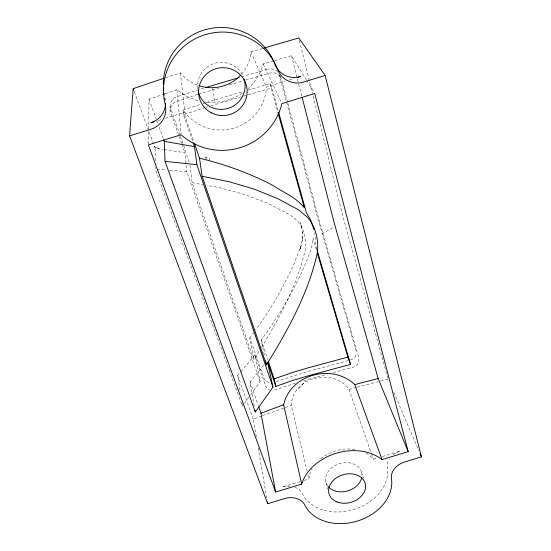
<?xml version="1.0" encoding="UTF-8"?>
<svg xmlns="http://www.w3.org/2000/svg" width="551" height="551" viewBox="0 0 551 551"><rect width="100%" height="100%" fill="white"/><g stroke="black" fill="none" stroke-linecap="round" stroke-linejoin="round"><path stroke-width="0.41" stroke-dasharray="2.75 2.07" d="M148.398 144.025L148.598 129.65M148.612 128.803L149.032 99.201L164.177 94.076M262.455 48.509L250.891 51.87C250.168 59.818 247.33 67.752 241.917 73.71M307.162 471.408L291.279 405.419C292.216 377.228 333.162 366.945 348.907 389.309L371.188 452.839M300.412 247.998L299.971 249.086L301.307 245.105L293.759 264.597C283.076 287.45 270.878 309.648 255.643 329.808M209.07 160.499L209.738 158.282L203.932 156.766L208.423 160.031M300.205 248.535L301.748 242.75L302.423 236.806L302.237 241.283L302.354 231.792L302.444 234.368L301.645 227.356L300.226 222.432L302.595 228.927M273.682 60.865L263.158 63.909C260.602 73.379 255.313 81.982 248.115 88.635M189.923 165.066A9.594 0.682 72.3 0 1 190.412 167.483L192.106 182.712L253.818 359.769L259.259 351.049M261.525 347.412C280.342 316.66 297.533 283.875 305.578 248.542A41.008 33.763 -61.4 0 0 297.533 221.006L290.398 215.035L268.743 203.746L245.03 194.62L219.415 187.629L207.004 185.398M264.356 354.975L261.181 340.036C281.051 313.092 298.029 283.93 309.938 252.585L312.004 245.491L313.002 238.184L317.025 251.917M249.775 337.963L253.687 332.529M244.382 403.373L248.818 397.278M250.788 394.571L260.148 381.705L254.913 354.782L240.546 372.214M254.286 406.135L250.002 381.809L264.06 364.81M239.23 373.771L237.667 375.582L240.298 392.526M298.704 388.786L305.729 380.941M242.288 93.202C231.537 100.296 218.189 103.691 205.406 101.852M321.86 233.789L333.259 227.646M256.311 436.95L253.281 419.208L261.945 415.84M262.731 415.53L291.279 405.419M276.175 381.547L305.523 372.152L347.888 360.691M164.969 93.808L176.926 89.765L186.699 96.466L197.795 100.75M192.581 141.063L183.469 114.704L205.289 107.535M183.469 114.704L182.98 110.159L201.508 104.043M165.713 77.677L180.363 72.952L186.631 79.282L194.234 83.993L198.112 85.302M158.123 120.524L162.166 119.271M165.403 118.272L184.819 112.266A45.416 44.865 -9.7 0 0 234.485 127.956A45.416 44.865 -9.7 0 0 266.45 87.037L285.101 81.266M289.158 80.012L294.027 78.511M203.491 88.181L176.63 96.79C169.873 98.898 169.026 107.128 170.9 112.996L181.555 143.26M197.671 94.393L175.28 101.873A9.587 9.215 -18.1 0 0 170.734 107.603L170.473 111.233M198.47 94.145L218.568 88.043M206.102 107.28L207.727 106.784M210.978 105.785L242.991 96.287M203.119 103.512L205.544 102.761M206.356 102.514L242.984 91.59M300.026 481.65L282.126 487.105A16.778 12.825 -12.9 0 1 290.301 486.244M304.09 480.41L308.973 478.922A35.333 27.164 -16.3 0 1 312.093 468.901M366.119 453.253A35.333 27.164 -16.3 0 1 373.447 459.272L377.518 458.033M382.415 456.538L400.343 451.076A16.805 12.852 -19.8 0 0 393.083 454.919M295.453 383.124L273.909 390.225A8.086 6.97 -23.1 0 1 272.352 390.37M303.525 380.693L325.786 374.597M241.627 76.858L267.848 69.178M229.299 84.909L244.975 80.315M245.801 80.074L269.728 73.076A9.532 8.83 -16.3 0 1 278.579 74.764L279.846 76.038M247.895 90.164L269.976 83.738L271.891 87.891L278.159 110.593M243.817 96.046L271.891 87.891M274.494 60.631L291.493 55.713L306.232 79.688M333.231 372.586L353.067 367.221A8.038 7.273 -10.7 0 0 358.701 362.324L358.873 358.005L319.366 220.896L287.78 102.913M348.907 389.309L356.256 387.394M357.076 387.181L379.942 381.237M380.762 381.023L388.111 379.116M156.959 169.164L166.319 169.949M169.729 170.231L186.748 171.65L260.148 381.705M134.306 91.741L155.106 148.315L163.275 149.411M164.108 149.541L184.867 152.723L186.748 171.65M192.106 182.712L202.864 184.654M269.246 382.766L265.472 380.824L264.039 378.496L249.927 338.011A8.458 0.544 73.2 0 0 249.899 339.216L253.818 359.769M159.122 148.77L154.425 146.421L157.118 148.543M277.814 72.105L276.568 70.852A9.381 8.713 -16.3 0 0 267.848 69.178M267.001 388.297L265.554 385.955L254.913 354.782M280.163 76.534L281.437 79.172L287.56 102.093M306.68 80.412L313.822 92.038M279.447 74.895L280.81 77.526M263.158 63.909L281.547 102.865M250.891 51.87L266.45 87.037M393.834 392.464L418.739 450.587M149.032 99.201L156.209 118.906M237.667 375.582L253.281 419.208M156.753 120.414L157.923 123.644M159.087 126.875L163.433 138.935M371.47 453.645L373.447 459.272M181.83 144.052L184.867 152.723M250.002 381.809L258.247 405.35M180.129 135.56L170.197 106.77M180.404 136.345L183.414 144.968M183.69 145.753L189.275 162.648M182.98 110.159L193.8 141.531M261.181 340.036L267.696 359.486M361.49 471.987L363.57 478.378M316.742 248.942L315.317 244.065L315.151 235.897L314.559 232.763M356.098 350.897L317.018 215.386L279.385 75.198M387.883 378.289L342.467 214.842L312.527 93.718M269.976 83.738L277.697 111.653M326.089 482.772L327.817 489.267M291.493 55.713L298.504 83.222M298.718 84.055L301.907 96.556M299.407 40.437L312.321 92.885M307.968 474.748L308.973 478.922M212.707 88.635L215.2 103.133M258.185 447.935L266.684 497.794M242.013 403.546L242.406 406.087L155.258 169.026L155.244 167.366M180.363 72.952L184.819 112.266M176.926 89.765L181.024 133.914M155.106 148.315L155.196 160.74M327.831 486.078A18.507 14.223 -16.3 0 1 339.499 463.666A18.507 14.223 -16.3 0 1 361.938 475.685M294.875 487.249A16.778 12.825 -12.9 0 1 302.1 493.345A44.872 34.499 -16.3 0 0 353.859 509.51A44.872 34.499 -16.3 0 0 387.381 467.365A16.805 12.852 -19.8 0 1 389.447 458.921M320.696 458.763A35.333 27.164 -16.3 0 1 356.332 449.733M197.699 88.69A23.783 23.486 -9.8 0 1 242.715 75.563M269.391 389.839A8.086 6.97 -23.1 0 1 268.103 389.185M355.932 355.161A7.928 7.197 -10.7 0 1 350.381 360.017"/><path stroke-width="0.83" d="M264.108 48.027L298.794 37.943L325.124 75.425L421.432 456.869L404.689 461.972A17.102 12.969 -19.7 0 0 391.465 478.454A45.657 34.816 -16.3 0 1 357.282 521.074A45.657 34.816 -16.3 0 1 304.696 504.874A17.074 12.942 -12.9 0 0 284.392 498.621L267.696 503.71L129.568 135.863L133.163 88.656L164.088 78.201M301.693 484.088L283.634 404.765C290.391 374.026 332.742 363.24 354.734 384.591L382.05 459.603L408.195 451.634L314.717 93.491L281.905 103.622A61.195 60.273 -10.8 0 1 181.1 134.768L148.384 144.872L275.603 492.043L301.693 484.088A47.365 36.125 -16.3 0 1 336.062 453.308A47.365 36.125 -16.3 0 1 382.05 459.603M202.086 176.244L266.47 364.927C288.083 329.822 308.698 292.739 317.466 252.124A51.877 42.551 -61.2 0 0 307.568 217.431L298.628 209.841L277.305 198.45L254.004 189.062L228.885 181.672L202.086 176.244L199.517 158.192L194.62 143.907M163.723 139.74L164.301 141.345L165.038 161.347L255.32 412.01L272.959 387.133L267.655 362.53M240.298 75.508C230.056 86.507 213.023 90.626 198.89 85.563M275.603 492.043L260.988 413.216L283.634 404.765M267.834 362.482L275.803 386.389L292.058 380.679L308.532 375.706L350.56 364.404L317.218 250.567M275.803 386.389L274.143 378.881L291.073 372.965L308.223 367.806L347.867 357.131L350.56 364.404M154.08 121.771L150.843 122.777A22.095 21.09 22.5 0 0 165.493 103.423M297.271 77.505L300.515 76.506A22.081 21.207 -55.1 0 1 274.88 64.198A57.683 56.987 -9.6 0 0 210.833 28.397A57.683 56.987 -9.6 0 0 163.241 84.22M129.568 135.863L150.795 129.306A22.577 21.517 20.8 0 0 165.155 104.27A58.985 58.089 -10.8 0 1 205.075 34.734A58.985 58.089 -10.8 0 1 277.635 69.481A22.563 21.634 -53.2 0 0 303.815 82.009L325.124 75.425M205.867 87.451L239.168 77.574M354.734 384.591L378.151 378.516L408.195 451.634M165.038 161.347L196.886 164.68L272.959 387.133M164.301 141.345L194.51 146.656L196.886 164.68M199.517 158.192C225.015 164.377 249.81 173.283 273.048 185.494C283.641 192.623 296.321 197.416 304.331 207.796L277.924 112.473M420.089 453.728L421.432 456.869M133.163 88.656L133.735 90.199M258.798 406.92L260.988 413.216M193.132 142.661L194.51 146.656M268.234 361.105L274.143 378.881M347.867 357.131L317.259 252.723M378.151 378.516L333.947 221.915L302.12 97.389M278.606 112.211L306.556 213.347L310.523 219.58L313.974 229.629M265.589 360.781L266.47 364.927M255.023 410.33L255.32 412.01M267.407 502.016L267.696 503.71M361.773 477.207A18.507 14.223 -16.3 0 1 347.529 490.955A18.507 14.223 -16.3 0 1 328.313 486.671M164.184 94.999A57.683 56.987 -9.6 0 1 163.909 93.353M163.495 90.04A57.683 56.987 -9.6 0 1 163.31 87.54M164.887 98.223A22.095 21.09 22.5 0 1 165.19 99.69M244.121 79.144A23.783 23.486 -9.8 0 1 227.584 108.526A23.783 23.486 -9.8 0 1 198.257 91.728M337.219 502.03A18.83 14.354 -16.3 0 0 365.575 486.912A18.83 14.354 -16.3 0 0 338.431 476.622A18.83 14.354 -16.3 0 0 337.219 502.03M211.219 112.735A24.32 23.941 -11 0 0 247.158 90.915A24.32 23.941 -11 0 0 210.193 71.265A24.32 23.941 -11 0 0 211.219 112.735"/></g></svg>
